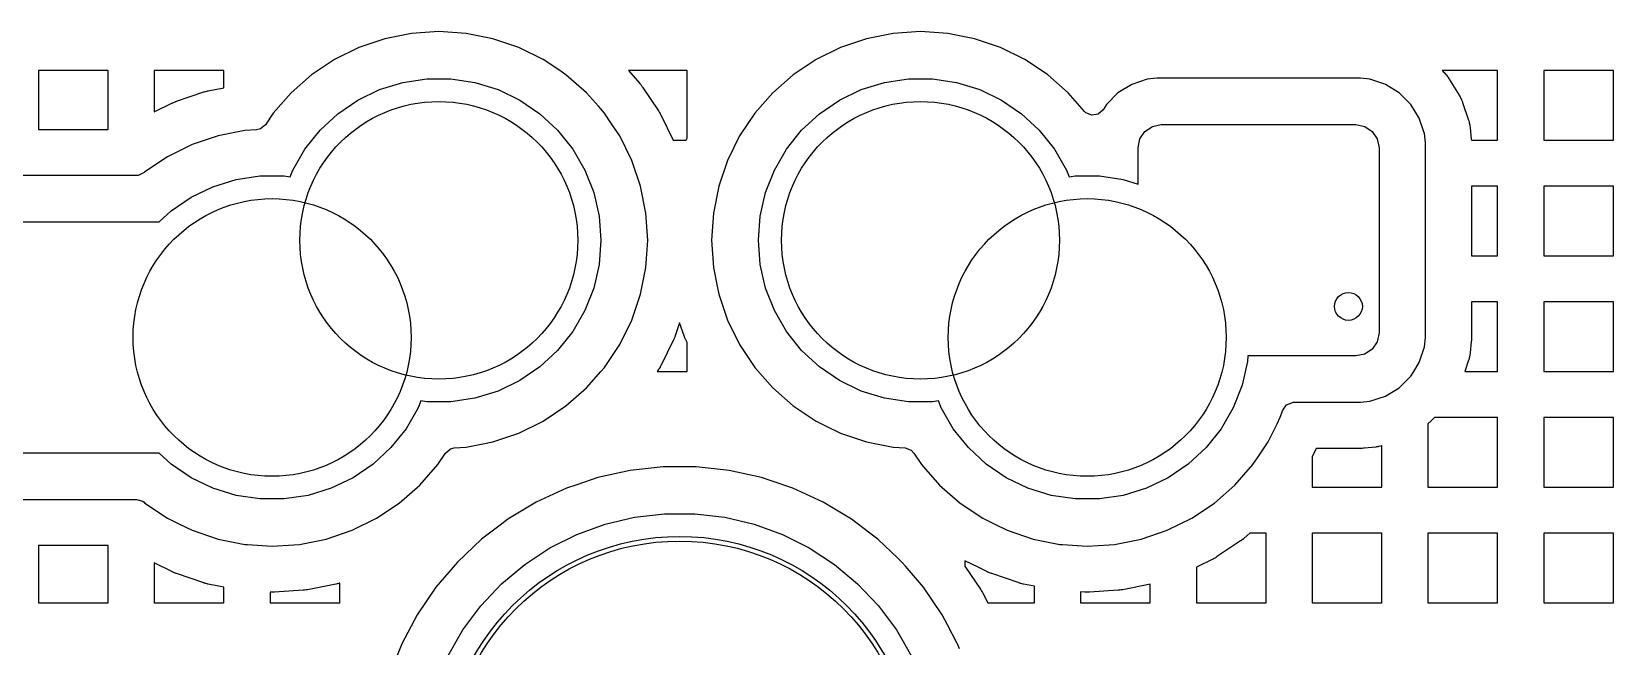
# Model space of a CAD drawing. Extents: x 2.49 to 8.57, y -5.87 to -1.87.
# Drawn here: x 6.578 to 7.25, y -3.897 to -3.635 of the extents above; entities that cross this region are included whole.
import ezdxf

# ---------------------------------------------------------------- set-up
doc = ezdxf.new("R2010")
doc.units = 0
doc.header["$MEASUREMENT"] = 0
doc.layers.add('BLACK', color=7, linetype='CONTINUOUS')

msp = doc.modelspace()

# ---------------------------------------------------------------- linework, layer by layer
at = {"layer": 'BLACK', "linetype": 'CONTINUOUS'}
for p, q in [((6.73959, -3.6361), (6.7282, -3.63836)), ((6.75118, -3.63534), (6.73959, -3.6361)), ((6.73959, -3.6361), (6.73959, -3.6361)), ((6.73959, -3.6361), (6.73959, -3.6361)), ((6.73959, -3.6361), (6.73959, -3.6361)), ((6.73959, -3.6361), (6.73959, -3.6361)), ((6.76277, -3.6361), (6.75118, -3.63534)), ((6.75118, -3.63534), (6.75118, -3.63534)), ((6.77416, -3.63836), (6.76277, -3.6361)), ((6.76277, -3.6361), (6.76277, -3.6361)), ((6.76277, -3.6361), (6.76277, -3.6361)), ((6.94432, -3.6361), (6.93292, -3.63836)), ((6.95591, -3.63534), (6.94432, -3.6361)), ((6.94432, -3.6361), (6.94432, -3.6361)), ((6.94432, -3.6361), (6.94432, -3.6361)), ((6.94432, -3.6361), (6.94432, -3.6361)), ((6.94432, -3.6361), (6.94432, -3.6361)), ((6.96749, -3.6361), (6.95591, -3.63534)), ((6.95591, -3.63534), (6.95591, -3.63534)), ((6.9675, -3.6361), (6.96749, -3.6361)), ((6.97889, -3.63836), (6.9675, -3.6361)), ((6.9675, -3.6361), (6.9675, -3.6361)), ((6.7172, -3.64209), (6.70678, -3.64723)), ((6.7282, -3.63836), (6.7172, -3.64209)), ((6.7282, -3.63836), (6.7282, -3.63836)), ((6.78516, -3.64209), (6.77416, -3.63836)), ((6.77416, -3.63836), (6.77416, -3.63836)), ((6.77416, -3.63836), (6.77416, -3.63836)), ((6.79558, -3.64723), (6.78516, -3.64209)), ((6.92193, -3.64209), (6.91151, -3.64723)), ((6.93292, -3.63836), (6.92193, -3.64209)), ((6.93292, -3.63836), (6.93292, -3.63836)), ((6.98989, -3.64209), (6.97889, -3.63836)), ((6.97889, -3.63836), (6.97889, -3.63836)), ((6.97889, -3.63836), (6.97889, -3.63836)), ((7.0003, -3.64723), (6.98989, -3.64209)), ((6.70678, -3.64723), (6.69713, -3.65368)), ((6.80255, -3.65189), (6.79558, -3.64723)), ((6.79558, -3.64723), (6.79558, -3.64723)), ((6.91151, -3.64723), (6.90185, -3.65368)), ((7.00727, -3.65189), (7.0003, -3.64723)), ((7.0003, -3.64723), (7.0003, -3.64723)), ((6.61064, -3.65189), (6.58103, -3.65189)), ((6.58103, -3.65189), (6.58103, -3.67694)), ((6.61064, -3.66951), (6.61064, -3.65189)), ((6.65985, -3.65189), (6.63024, -3.65189)), ((6.63024, -3.65189), (6.63024, -3.66951)), ((6.65985, -3.65921), (6.65985, -3.65189)), ((6.69713, -3.65368), (6.6884, -3.66134)), ((6.72601, -3.65999), (6.73585, -3.65696)), ((6.73585, -3.65696), (6.74603, -3.65542)), ((6.74603, -3.65542), (6.75633, -3.65542)), ((6.75633, -3.65542), (6.76651, -3.65696)), ((6.76651, -3.65696), (6.77635, -3.65999)), ((6.80523, -3.65368), (6.80255, -3.65189)), ((6.81397, -3.66134), (6.80523, -3.65368)), ((6.8567, -3.65189), (6.83176, -3.65189)), ((6.83176, -3.65189), (6.83658, -3.65739)), ((6.8567, -3.68064), (6.8567, -3.65189)), ((6.90185, -3.65368), (6.89312, -3.66134)), ((6.93073, -3.65999), (6.94057, -3.65696)), ((6.94057, -3.65696), (6.95076, -3.65542)), ((6.95076, -3.65542), (6.96105, -3.65542)), ((6.96105, -3.65542), (6.97124, -3.65696)), ((6.97124, -3.65696), (6.98108, -3.65999)), ((7.00996, -3.65368), (7.00727, -3.65189)), ((7.01869, -3.66134), (7.00996, -3.65368)), ((7.05225, -3.65562), (7.0457, -3.6578)), ((7.0563, -3.65521), (7.05225, -3.65562)), ((7.05225, -3.65562), (7.05225, -3.65562)), ((7.14291, -3.65521), (7.0563, -3.65521)), ((7.0563, -3.65521), (7.0563, -3.65521)), ((7.14696, -3.65562), (7.14291, -3.65521)), ((7.15285, -3.65757), (7.14696, -3.65562)), ((7.14696, -3.65562), (7.14696, -3.65562)), ((7.20119, -3.65189), (7.17759, -3.65189)), ((7.17759, -3.65189), (7.17855, -3.65285)), ((7.17855, -3.65285), (7.17874, -3.65305)), ((7.17874, -3.65305), (7.17912, -3.65348)), ((7.17912, -3.65348), (7.17931, -3.6537)), ((7.17931, -3.6537), (7.18001, -3.65459)), ((7.18001, -3.65459), (7.18018, -3.65482)), ((7.18018, -3.65482), (7.18051, -3.65529)), ((7.18051, -3.65529), (7.18067, -3.65553)), ((7.18067, -3.65553), (7.18489, -3.66238)), ((7.20119, -3.6815), (7.20119, -3.65189)), ((7.2504, -3.65189), (7.22079, -3.65189)), ((7.22079, -3.65189), (7.22079, -3.6815)), ((7.2504, -3.6815), (7.2504, -3.65189)), ((6.63973, -3.66497), (6.65134, -3.66103)), ((6.65134, -3.66103), (6.65149, -3.66098)), ((6.65149, -3.66098), (6.6518, -3.66089)), ((6.6518, -3.66089), (6.65195, -3.66084)), ((6.65195, -3.66084), (6.65257, -3.66068)), ((6.65257, -3.66068), (6.65272, -3.66064)), ((6.65272, -3.66064), (6.65304, -3.66057)), ((6.65304, -3.66057), (6.65319, -3.66053)), ((6.65319, -3.66053), (6.65985, -3.65921)), ((6.6884, -3.66134), (6.68074, -3.67007)), ((6.71673, -3.66446), (6.72601, -3.65999)), ((6.77635, -3.65999), (6.78563, -3.66446)), ((6.81902, -3.6671), (6.81397, -3.66134)), ((6.83658, -3.65739), (6.83668, -3.65751)), ((6.83668, -3.65751), (6.83689, -3.65776)), ((6.83689, -3.65776), (6.83698, -3.65788)), ((6.83698, -3.65788), (6.83738, -3.65839)), ((6.83738, -3.65839), (6.83747, -3.65852)), ((6.83747, -3.65852), (6.83766, -3.65878)), ((6.83766, -3.65878), (6.83775, -3.65891)), ((6.83775, -3.65891), (6.84456, -3.66911)), ((6.89312, -3.66134), (6.88546, -3.67007)), ((6.92146, -3.66446), (6.93073, -3.65999)), ((6.98108, -3.65999), (6.99035, -3.66446)), ((7.02567, -3.6693), (7.01869, -3.66134)), ((7.03982, -3.66142), (7.03493, -3.66631)), ((7.0457, -3.6578), (7.03982, -3.66142)), ((7.0457, -3.6578), (7.0457, -3.6578)), ((7.15352, -3.6578), (7.15285, -3.65757)), ((7.15543, -3.65898), (7.15352, -3.6578)), ((7.15352, -3.6578), (7.15352, -3.6578)), ((7.1594, -3.66142), (7.15543, -3.65898)), ((7.16428, -3.66631), (7.1594, -3.66142)), ((7.18489, -3.66238), (7.18504, -3.66262)), ((7.18504, -3.66262), (7.18531, -3.66313)), ((7.18531, -3.66313), (7.18543, -3.66338)), ((7.18543, -3.66338), (7.18592, -3.66442)), ((6.61064, -3.67694), (6.61064, -3.66951)), ((6.63024, -3.66951), (6.63795, -3.66571)), ((6.63795, -3.66571), (6.6381, -3.66564)), ((6.6381, -3.66564), (6.63839, -3.66551)), ((6.63839, -3.66551), (6.63854, -3.66544)), ((6.63854, -3.66544), (6.63913, -3.6652)), ((6.63913, -3.6652), (6.63928, -3.66514)), ((6.63928, -3.66514), (6.63958, -3.66502)), ((6.63958, -3.66502), (6.63973, -3.66497)), ((6.68074, -3.67007), (6.67748, -3.67495)), ((6.70068, -3.67727), (6.70822, -3.67026)), ((6.70822, -3.67026), (6.71673, -3.66446)), ((6.78563, -3.66446), (6.79414, -3.67026)), ((6.79414, -3.67026), (6.80169, -3.67727)), ((6.82162, -3.67007), (6.81902, -3.6671)), ((6.8249, -3.67498), (6.82162, -3.67007)), ((6.84456, -3.66911), (6.84464, -3.66924)), ((6.84464, -3.66924), (6.84481, -3.66951)), ((6.84481, -3.66951), (6.8449, -3.66965)), ((6.8449, -3.66965), (6.84522, -3.67021)), ((6.84522, -3.67021), (6.8453, -3.67035)), ((6.8453, -3.67035), (6.84545, -3.67063)), ((6.84545, -3.67063), (6.84552, -3.67077)), ((6.88546, -3.67007), (6.87901, -3.67973)), ((6.9054, -3.67727), (6.91295, -3.67026)), ((6.91295, -3.67026), (6.92146, -3.66446)), ((6.99035, -3.66446), (6.99886, -3.67026)), ((6.99886, -3.67026), (7.00641, -3.67727)), ((7.02621, -3.66983), (7.02567, -3.6693)), ((7.02873, -3.67092), (7.02621, -3.66983)), ((7.03145, -3.67048), (7.02873, -3.67092)), ((7.03349, -3.66864), (7.03145, -3.67048)), ((7.03493, -3.66631), (7.03349, -3.66864)), ((7.16791, -3.67219), (7.16428, -3.66631)), ((7.18592, -3.66442), (7.18603, -3.66468)), ((7.18603, -3.66468), (7.18624, -3.66521)), ((7.18624, -3.66521), (7.18634, -3.66548)), ((7.18634, -3.66548), (7.18886, -3.67308)), ((6.58103, -3.67694), (6.61064, -3.67694)), ((6.67374, -3.6771), (6.66873, -3.67743)), ((6.67537, -3.67671), (6.67374, -3.6771)), ((6.67748, -3.67495), (6.67537, -3.67671)), ((6.69426, -3.68532), (6.70068, -3.67727)), ((6.80169, -3.67727), (6.80811, -3.68532)), ((6.82808, -3.67973), (6.8249, -3.67498)), ((6.84552, -3.67077), (6.85081, -3.6815)), ((6.89898, -3.68532), (6.9054, -3.67727)), ((7.00641, -3.67727), (7.01283, -3.68532)), ((7.05131, -3.6778), (7.0545, -3.67566)), ((7.0545, -3.67566), (7.05827, -3.67492)), ((7.05827, -3.67492), (7.14094, -3.67492)), ((7.14094, -3.67492), (7.14471, -3.67566)), ((7.14471, -3.67566), (7.1479, -3.6778)), ((7.16982, -3.67795), (7.16791, -3.67219)), ((7.18886, -3.67308), (7.18894, -3.67334)), ((7.18894, -3.67334), (7.18908, -3.67386)), ((7.18908, -3.67386), (7.18914, -3.67412)), ((7.18914, -3.67412), (7.18936, -3.67516)), ((7.18936, -3.67516), (7.18941, -3.67542)), ((7.18941, -3.67542), (7.18949, -3.67595)), ((7.18949, -3.67595), (7.18953, -3.67622)), ((7.18953, -3.67622), (7.19002, -3.68104)), ((6.64634, -3.68343), (6.63592, -3.68857)), ((6.65733, -3.6797), (6.64634, -3.68343)), ((6.66872, -3.67743), (6.65733, -3.6797)), ((6.65733, -3.6797), (6.65733, -3.6797)), ((6.66873, -3.67743), (6.66872, -3.67743)), ((6.66872, -3.67743), (6.66872, -3.67743)), ((6.66873, -3.67743), (6.66873, -3.67743)), ((6.66873, -3.67743), (6.66873, -3.67743)), ((6.83321, -3.69015), (6.82808, -3.67973)), ((6.82808, -3.67973), (6.82808, -3.67973)), ((6.85081, -3.6815), (6.85628, -3.6815)), ((6.85628, -3.6815), (6.8567, -3.68064)), ((6.87901, -3.67973), (6.87387, -3.69015)), ((7.04843, -3.68476), (7.04917, -3.68099)), ((7.04917, -3.68099), (7.05131, -3.6778)), ((7.1479, -3.6778), (7.15004, -3.68099)), ((7.15004, -3.68099), (7.15079, -3.68476)), ((7.17008, -3.67874), (7.16982, -3.67795)), ((7.17034, -3.68129), (7.17008, -3.67874)), ((7.17008, -3.67874), (7.17008, -3.67874)), ((7.17049, -3.68279), (7.17034, -3.68129)), ((7.17049, -3.7011), (7.17049, -3.68279)), ((7.19002, -3.68104), (7.19003, -3.68117)), ((7.19003, -3.68117), (7.19005, -3.68142)), ((7.19005, -3.68142), (7.19006, -3.6815)), ((7.19006, -3.6815), (7.20119, -3.6815)), ((7.22079, -3.6815), (7.2504, -3.6815)), ((6.63592, -3.68857), (6.62626, -3.69502)), ((6.68911, -3.69423), (6.69426, -3.68532)), ((6.80811, -3.68532), (6.81326, -3.69423)), ((6.83695, -3.70115), (6.83321, -3.69015)), ((6.87387, -3.69015), (6.87014, -3.70115)), ((6.89383, -3.69423), (6.89898, -3.68532)), ((7.01283, -3.68532), (7.01798, -3.69423)), ((7.04843, -3.70025), (7.04843, -3.68476)), ((7.15079, -3.68476), (7.15079, -3.7635)), ((6.62268, -3.69655), (6.49331, -3.69655)), ((6.62341, -3.6965), (6.62268, -3.69655)), ((6.6259, -3.69534), (6.62341, -3.6965)), ((6.62626, -3.69502), (6.6259, -3.69534)), ((6.66498, -3.6983), (6.67517, -3.69676)), ((6.67517, -3.69676), (6.68546, -3.69676)), ((6.68546, -3.69676), (6.68797, -3.69714)), ((6.68797, -3.69714), (6.68911, -3.69423)), ((6.81326, -3.69423), (6.81702, -3.70382)), ((6.89007, -3.70382), (6.89383, -3.69423)), ((7.01798, -3.69423), (7.01912, -3.69714)), ((7.01912, -3.69714), (7.02162, -3.69676)), ((7.02162, -3.69676), (7.03192, -3.69676)), ((7.03192, -3.69676), (7.0421, -3.6983)), ((6.64587, -3.7058), (6.65514, -3.70133)), ((6.65514, -3.70133), (6.66498, -3.6983)), ((6.81702, -3.70382), (6.81931, -3.71386)), ((6.83921, -3.71254), (6.83695, -3.70115)), ((6.87014, -3.70115), (6.86787, -3.71254)), ((6.87014, -3.70115), (6.87014, -3.70115)), ((6.88778, -3.71386), (6.89007, -3.70382)), ((7.0421, -3.6983), (7.04843, -3.70025)), ((7.17049, -3.76547), (7.17049, -3.7011)), ((7.20119, -3.7011), (7.1901, -3.7011)), ((7.1901, -3.7011), (7.1901, -3.73071)), ((7.20119, -3.73071), (7.20119, -3.7011)), ((7.2504, -3.7011), (7.22079, -3.7011)), ((7.22079, -3.7011), (7.22079, -3.73071)), ((7.2504, -3.73071), (7.2504, -3.7011)), ((6.63736, -3.7116), (6.64587, -3.7058)), ((6.49528, -3.71625), (6.63234, -3.71625)), ((6.63234, -3.71625), (6.63736, -3.7116)), ((6.81931, -3.71386), (6.82008, -3.72413)), ((6.83997, -3.72413), (6.83921, -3.71254)), ((6.83921, -3.71254), (6.83921, -3.71254)), ((6.83921, -3.71254), (6.83921, -3.71254)), ((6.86787, -3.71254), (6.86711, -3.72413)), ((6.86787, -3.71254), (6.86787, -3.71254)), ((6.88701, -3.72413), (6.88778, -3.71386)), ((6.82008, -3.72413), (6.81931, -3.7344)), ((6.83958, -3.73008), (6.83997, -3.72413)), ((6.83997, -3.72413), (6.83997, -3.72413)), ((6.86711, -3.72413), (6.86787, -3.73572)), ((6.86711, -3.72413), (6.86711, -3.72413)), ((6.88778, -3.7344), (6.88701, -3.72413)), ((6.83921, -3.73572), (6.83958, -3.73008)), ((7.1901, -3.73071), (7.20119, -3.73071)), ((7.22079, -3.73071), (7.2504, -3.73071)), ((6.81931, -3.7344), (6.81702, -3.74444)), ((6.83695, -3.74711), (6.83921, -3.73572)), ((6.86787, -3.73572), (6.86787, -3.73572)), ((6.86787, -3.73572), (6.86787, -3.73572)), ((6.86787, -3.73572), (6.86959, -3.74437)), ((6.89007, -3.74444), (6.88778, -3.7344)), ((6.81702, -3.74444), (6.81326, -3.75402)), ((6.86959, -3.74437), (6.87014, -3.74711)), ((6.89383, -3.75402), (6.89007, -3.74444)), ((6.83321, -3.75811), (6.83695, -3.74711)), ((6.87014, -3.74711), (6.87014, -3.74711)), ((6.87014, -3.74711), (6.87387, -3.75811)), ((7.20119, -3.75032), (7.1901, -3.75032)), ((7.1901, -3.75032), (7.1901, -3.76572)), ((7.20119, -3.77992), (7.20119, -3.75032)), ((7.2504, -3.75032), (7.22079, -3.75032)), ((7.22079, -3.75032), (7.22079, -3.77992)), ((7.2504, -3.77992), (7.2504, -3.75032)), ((6.81326, -3.75402), (6.80811, -3.76294)), ((6.89898, -3.76294), (6.89383, -3.75402)), ((6.80811, -3.76294), (6.80169, -3.77099)), ((6.82808, -3.76852), (6.83321, -3.75811)), ((6.85168, -3.76471), (6.85162, -3.76486)), ((6.85354, -3.75922), (6.85168, -3.76471)), ((6.85541, -3.76471), (6.85354, -3.75922)), ((6.85546, -3.76486), (6.85541, -3.76471)), ((6.87387, -3.75811), (6.87901, -3.76852)), ((6.9054, -3.77099), (6.89898, -3.76294)), ((7.15079, -3.7635), (7.15004, -3.76726)), ((6.80169, -3.77099), (6.79414, -3.77799)), ((6.82162, -3.77818), (6.82808, -3.76852)), ((6.85094, -3.76649), (6.84552, -3.77748)), ((6.85101, -3.76635), (6.85094, -3.76649)), ((6.85114, -3.76605), (6.85101, -3.76635)), ((6.85121, -3.76591), (6.85114, -3.76605)), ((6.85145, -3.76531), (6.85121, -3.76591)), ((6.85151, -3.76516), (6.85145, -3.76531)), ((6.85162, -3.76486), (6.85151, -3.76516)), ((6.85558, -3.76516), (6.85546, -3.76486)), ((6.85564, -3.76531), (6.85558, -3.76516)), ((6.85588, -3.76591), (6.85564, -3.76531)), ((6.85594, -3.76605), (6.85588, -3.76591)), ((6.85608, -3.76635), (6.85594, -3.76605)), ((6.85615, -3.76649), (6.85608, -3.76635)), ((6.8567, -3.76761), (6.85615, -3.76649)), ((6.8567, -3.77992), (6.8567, -3.76761)), ((6.87901, -3.76852), (6.87901, -3.76852)), ((6.87901, -3.76852), (6.88546, -3.77818)), ((6.91295, -3.77799), (6.9054, -3.77099)), ((7.1479, -3.77046), (7.14471, -3.77259)), ((7.15004, -3.76726), (7.1479, -3.77046)), ((7.16791, -3.77607), (7.17008, -3.76951)), ((7.17008, -3.76951), (7.17049, -3.76547)), ((7.19002, -3.76721), (7.18953, -3.77204)), ((7.19003, -3.76709), (7.19002, -3.76721)), ((7.19005, -3.76684), (7.19003, -3.76709)), ((7.19006, -3.76671), (7.19005, -3.76684)), ((7.19009, -3.76621), (7.19006, -3.76671)), ((7.1901, -3.76584), (7.19009, -3.76609)), ((7.19009, -3.76609), (7.19009, -3.76621)), ((7.1901, -3.76572), (7.1901, -3.76584)), ((6.79414, -3.77799), (6.78563, -3.78379)), ((6.8201, -3.77992), (6.82162, -3.77818)), ((6.84522, -3.77805), (6.8449, -3.77861)), ((6.8453, -3.77791), (6.84522, -3.77805)), ((6.84545, -3.77763), (6.8453, -3.77791)), ((6.84552, -3.77748), (6.84545, -3.77763)), ((6.88546, -3.77818), (6.89312, -3.78691)), ((6.92146, -3.78379), (6.91295, -3.77799)), ((7.0949, -3.77574), (7.09261, -3.78577)), ((7.09508, -3.77334), (7.0949, -3.77574)), ((7.14094, -3.77334), (7.09508, -3.77334)), ((7.14471, -3.77259), (7.14094, -3.77334)), ((7.16553, -3.77992), (7.16791, -3.77607)), ((7.18886, -3.77517), (7.18728, -3.77992)), ((7.18893, -3.77492), (7.18886, -3.77517)), ((7.18908, -3.7744), (7.18893, -3.77492)), ((7.18914, -3.77414), (7.18908, -3.7744)), ((7.18936, -3.7731), (7.18914, -3.77414)), ((7.18941, -3.77283), (7.18936, -3.7731)), ((7.18949, -3.7723), (7.18941, -3.77283)), ((7.18953, -3.77204), (7.18949, -3.7723)), ((6.78563, -3.78379), (6.77635, -3.78826)), ((6.81397, -3.78691), (6.8201, -3.77992)), ((6.84456, -3.77915), (6.84404, -3.77992)), ((6.84404, -3.77992), (6.8567, -3.77992)), ((6.84464, -3.77902), (6.84456, -3.77915)), ((6.84481, -3.77874), (6.84464, -3.77902)), ((6.8449, -3.77861), (6.84481, -3.77874)), ((6.93073, -3.78826), (6.92146, -3.78379)), ((7.1594, -3.78683), (7.16428, -3.78195)), ((7.16428, -3.78195), (7.16553, -3.77992)), ((7.18728, -3.77992), (7.20119, -3.77992)), ((7.22079, -3.77992), (7.2504, -3.77992)), ((6.76651, -3.7913), (6.75633, -3.79283)), ((6.77635, -3.78826), (6.76651, -3.7913)), ((6.80523, -3.79457), (6.81397, -3.78691)), ((6.89312, -3.78691), (6.90185, -3.79457)), ((6.94057, -3.7913), (6.93073, -3.78826)), ((6.95076, -3.79283), (6.94057, -3.7913)), ((7.09261, -3.78577), (7.08885, -3.79536)), ((7.14696, -3.79263), (7.15352, -3.79046)), ((7.15352, -3.79046), (7.1594, -3.78683)), ((6.74239, -3.79536), (6.73724, -3.80428)), ((6.74353, -3.79246), (6.74239, -3.79536)), ((6.74603, -3.79283), (6.74353, -3.79246)), ((6.75633, -3.79283), (6.74603, -3.79283)), ((6.79558, -3.80102), (6.80523, -3.79457)), ((6.90185, -3.79457), (6.91151, -3.80102)), ((6.96105, -3.79283), (6.95076, -3.79283)), ((6.96356, -3.79246), (6.96105, -3.79283)), ((6.9647, -3.79536), (6.96356, -3.79246)), ((6.96985, -3.80428), (6.9647, -3.79536)), ((7.08885, -3.79536), (7.0837, -3.80428)), ((7.10881, -3.79945), (7.10985, -3.79636)), ((7.10985, -3.79636), (7.11144, -3.79411)), ((7.11144, -3.79411), (7.11398, -3.79307)), ((7.11398, -3.79307), (7.11448, -3.79305)), ((7.11448, -3.79305), (7.14291, -3.79305)), ((7.14291, -3.79305), (7.14696, -3.79263)), ((7.14291, -3.79305), (7.14291, -3.79305)), ((6.73724, -3.80428), (6.73082, -3.81233)), ((6.78516, -3.80616), (6.79558, -3.80102)), ((6.91151, -3.80102), (6.91151, -3.80102)), ((6.91151, -3.80102), (6.91558, -3.80303)), ((6.91558, -3.80303), (6.92193, -3.80616)), ((6.97627, -3.81233), (6.96985, -3.80428)), ((7.0837, -3.80428), (7.07728, -3.81233)), ((7.10367, -3.80986), (7.10745, -3.80219)), ((7.10745, -3.80219), (7.10881, -3.79945)), ((7.172, -3.80186), (7.17158, -3.80219)), ((7.17158, -3.80219), (7.17158, -3.82913)), ((7.17222, -3.80168), (7.172, -3.80186)), ((7.17265, -3.80129), (7.17222, -3.80168)), ((7.17286, -3.8011), (7.17265, -3.80129)), ((7.17443, -3.79953), (7.17286, -3.8011)), ((7.20119, -3.79953), (7.17443, -3.79953)), ((7.20119, -3.82913), (7.20119, -3.79953)), ((7.2504, -3.79953), (7.22079, -3.79953)), ((7.22079, -3.79953), (7.22079, -3.82913)), ((7.2504, -3.82913), (7.2504, -3.79953)), ((6.76277, -3.81216), (6.77416, -3.80989)), ((6.77416, -3.80989), (6.78516, -3.80616)), ((6.92193, -3.80616), (6.93292, -3.80989)), ((6.93292, -3.80989), (6.94432, -3.81216)), ((7.09939, -3.81627), (7.10367, -3.80986)), ((7.15159, -3.81169), (7.15054, -3.81192)), ((7.15185, -3.81163), (7.15159, -3.81169)), ((7.15197, -3.81159), (7.15185, -3.81163)), ((7.15197, -3.82913), (7.15197, -3.81159)), ((6.63234, -3.81468), (6.49528, -3.81468)), ((6.63736, -3.81933), (6.63234, -3.81468)), ((6.73082, -3.81233), (6.72327, -3.81933)), ((6.75076, -3.81952), (6.75401, -3.81465)), ((6.75401, -3.81465), (6.75612, -3.81288)), ((6.75612, -3.81288), (6.75775, -3.81249)), ((6.75775, -3.81249), (6.76277, -3.81216)), ((6.94432, -3.81216), (6.94933, -3.81249)), ((6.94933, -3.81249), (6.95192, -3.81344)), ((6.95192, -3.81344), (6.95307, -3.81465)), ((6.95307, -3.81465), (6.95633, -3.81952)), ((6.98381, -3.81933), (6.97627, -3.81233)), ((7.07728, -3.81233), (7.06973, -3.81933)), ((7.09722, -3.81952), (7.09939, -3.81627)), ((7.12415, -3.81265), (7.12237, -3.81627)), ((7.12237, -3.81627), (7.12237, -3.82913)), ((7.14316, -3.81265), (7.12415, -3.81265)), ((7.14329, -3.81265), (7.14316, -3.81265)), ((7.14354, -3.81264), (7.14329, -3.81265)), ((7.14366, -3.81264), (7.14354, -3.81264)), ((7.14416, -3.81261), (7.14366, -3.81264)), ((7.14428, -3.81261), (7.14416, -3.81261)), ((7.14453, -3.81259), (7.14428, -3.81261)), ((7.14466, -3.81258), (7.14453, -3.81259)), ((7.14949, -3.81208), (7.14466, -3.81258)), ((7.14975, -3.81205), (7.14949, -3.81208)), ((7.15028, -3.81196), (7.14975, -3.81205)), ((7.15054, -3.81192), (7.15028, -3.81196)), ((6.64587, -3.82513), (6.63736, -3.81933)), ((6.65514, -3.8296), (6.64587, -3.82513)), ((6.71476, -3.82513), (6.70549, -3.8296)), ((6.72327, -3.81933), (6.71476, -3.82513)), ((6.7431, -3.82825), (6.75076, -3.81952)), ((6.81873, -3.82512), (6.80985, -3.82811)), ((6.83249, -3.82209), (6.81873, -3.82512)), ((6.8465, -3.82056), (6.83249, -3.82209)), ((6.86059, -3.82056), (6.8465, -3.82056)), ((6.8465, -3.82056), (6.8465, -3.82056)), ((6.8746, -3.82209), (6.86059, -3.82056)), ((6.86059, -3.82056), (6.86059, -3.82056)), ((6.88836, -3.82512), (6.8746, -3.82209)), ((6.89245, -3.8265), (6.88836, -3.82512)), ((6.95633, -3.81952), (6.95717, -3.82048)), ((6.95717, -3.82048), (6.96399, -3.82825)), ((6.99232, -3.82513), (6.98381, -3.81933)), ((7.0016, -3.8296), (6.99232, -3.82513)), ((7.06122, -3.82513), (7.05194, -3.8296)), ((7.06973, -3.81933), (7.06122, -3.82513)), ((7.08956, -3.82825), (7.09722, -3.81952)), ((6.66498, -3.83264), (6.65514, -3.8296)), ((6.70549, -3.8296), (6.69565, -3.83264)), ((6.73437, -3.83591), (6.7431, -3.82825)), ((6.80538, -3.82962), (6.79259, -3.83553)), ((6.80985, -3.82811), (6.80538, -3.82962)), ((6.80538, -3.82962), (6.80538, -3.82962)), ((6.80538, -3.82962), (6.80538, -3.82962)), ((6.90171, -3.82962), (6.89245, -3.8265)), ((6.9145, -3.83553), (6.90171, -3.82962)), ((6.90171, -3.82962), (6.90171, -3.82962)), ((6.90171, -3.82962), (6.90171, -3.82962)), ((6.96399, -3.82825), (6.97272, -3.83591)), ((7.01144, -3.83264), (7.0016, -3.8296)), ((7.05194, -3.8296), (7.0421, -3.83264)), ((7.08083, -3.83591), (7.08956, -3.82825)), ((7.12237, -3.82913), (7.15197, -3.82913)), ((7.17158, -3.82913), (7.20119, -3.82913)), ((7.22079, -3.82913), (7.2504, -3.82913)), ((6.49331, -3.83438), (6.62268, -3.83438)), ((6.62268, -3.83438), (6.62532, -3.83516)), ((6.62532, -3.83516), (6.6259, -3.8356)), ((6.6259, -3.8356), (6.62626, -3.83591)), ((6.62626, -3.83591), (6.62626, -3.83591)), ((6.62626, -3.83591), (6.63592, -3.84236)), ((6.67517, -3.83417), (6.66498, -3.83264)), ((6.68546, -3.83417), (6.67517, -3.83417)), ((6.69565, -3.83264), (6.68546, -3.83417)), ((6.72471, -3.84236), (6.73437, -3.83591)), ((6.79259, -3.83553), (6.78409, -3.84065)), ((6.79259, -3.83553), (6.79259, -3.83553)), ((6.92657, -3.8428), (6.9145, -3.83553)), ((6.9145, -3.83553), (6.9145, -3.83553)), ((6.9145, -3.83553), (6.9145, -3.83553)), ((6.9145, -3.83553), (6.9145, -3.83553)), ((6.97272, -3.83591), (6.98238, -3.84236)), ((7.02162, -3.83417), (7.01144, -3.83264)), ((7.03192, -3.83417), (7.02162, -3.83417)), ((7.0421, -3.83264), (7.03192, -3.83417)), ((7.07117, -3.84236), (7.08083, -3.83591)), ((6.63592, -3.84236), (6.63592, -3.84236)), ((6.63592, -3.84236), (6.64072, -3.84473)), ((6.64072, -3.84473), (6.64634, -3.8475)), ((6.71429, -3.8475), (6.72471, -3.84236)), ((6.77722, -3.8453), (6.7693, -3.85132)), ((6.78052, -3.8428), (6.77722, -3.8453)), ((6.78409, -3.84065), (6.78052, -3.8428)), ((6.80988, -3.84929), (6.82193, -3.8449)), ((6.82193, -3.8449), (6.8344, -3.84194)), ((6.8344, -3.84194), (6.84713, -3.84046)), ((6.84713, -3.84046), (6.85995, -3.84046)), ((6.85995, -3.84046), (6.87269, -3.84194)), ((6.87269, -3.84194), (6.88516, -3.8449)), ((6.88516, -3.8449), (6.89721, -3.84929)), ((6.93439, -3.84874), (6.92657, -3.8428)), ((6.98238, -3.84236), (6.98238, -3.84236)), ((6.98238, -3.84236), (6.98717, -3.84473)), ((6.98717, -3.84473), (6.99279, -3.8475)), ((7.06075, -3.8475), (7.07117, -3.84236)), ((6.64634, -3.8475), (6.65733, -3.85123)), ((6.65733, -3.85123), (6.66873, -3.8535)), ((6.6919, -3.8535), (6.7033, -3.85123)), ((6.7033, -3.85123), (6.71429, -3.8475)), ((6.7693, -3.85132), (6.75907, -3.86101)), ((6.7693, -3.85132), (6.7693, -3.85132)), ((6.79843, -3.85504), (6.80988, -3.84929)), ((6.89721, -3.84929), (6.90866, -3.85504)), ((6.93779, -3.85132), (6.93439, -3.84874)), ((6.94642, -3.8595), (6.93779, -3.85132)), ((6.93779, -3.85132), (6.93779, -3.85132)), ((6.93779, -3.85132), (6.93779, -3.85132)), ((6.99279, -3.8475), (7.00379, -3.85123)), ((7.00379, -3.85123), (7.01518, -3.8535)), ((7.03836, -3.8535), (7.04975, -3.85123)), ((7.04975, -3.85123), (7.06075, -3.8475)), ((7.09198, -3.85203), (7.08179, -3.85884)), ((7.09212, -3.85194), (7.09198, -3.85203)), ((7.09238, -3.85176), (7.09212, -3.85194)), ((7.09251, -3.85166), (7.09238, -3.85176)), ((7.09301, -3.85127), (7.09251, -3.85166)), ((7.09314, -3.85117), (7.09301, -3.85127)), ((7.09339, -3.85097), (7.09314, -3.85117)), ((7.09351, -3.85086), (7.09339, -3.85097)), ((7.09593, -3.84874), (7.09351, -3.85086)), ((7.10276, -3.84874), (7.09593, -3.84874)), ((7.10276, -3.87835), (7.10276, -3.84874)), ((7.15197, -3.84874), (7.12237, -3.84874)), ((7.12237, -3.84874), (7.12237, -3.87835)), ((7.15197, -3.87835), (7.15197, -3.84874)), ((7.20119, -3.84874), (7.17158, -3.84874)), ((7.17158, -3.84874), (7.17158, -3.87835)), ((7.20119, -3.87835), (7.20119, -3.84874)), ((7.2504, -3.84874), (7.22079, -3.84874)), ((7.22079, -3.84874), (7.22079, -3.87835)), ((7.2504, -3.87835), (7.2504, -3.84874)), ((6.61064, -3.85399), (6.58103, -3.85399)), ((6.58103, -3.85399), (6.58103, -3.87835)), ((6.61064, -3.87835), (6.61064, -3.85399)), ((6.66873, -3.8535), (6.66984, -3.85357)), ((6.66984, -3.85357), (6.68031, -3.85426)), ((6.68031, -3.85426), (6.68032, -3.85426)), ((6.68032, -3.85426), (6.68959, -3.85365)), ((6.68032, -3.85426), (6.68032, -3.85426)), ((6.68959, -3.85365), (6.6919, -3.8535)), ((6.78771, -3.86208), (6.79843, -3.85504)), ((6.90866, -3.85504), (6.91937, -3.86208)), ((7.01518, -3.8535), (7.01629, -3.85357)), ((7.01629, -3.85357), (7.02677, -3.85426)), ((7.02677, -3.85426), (7.03605, -3.85365)), ((7.02677, -3.85426), (7.02677, -3.85426)), ((7.02677, -3.85426), (7.02677, -3.85426)), ((7.03605, -3.85365), (7.03836, -3.8535)), ((7.08179, -3.85884), (7.08166, -3.85893)), ((6.63795, -3.86523), (6.63024, -3.86142)), ((6.63024, -3.86142), (6.63024, -3.87835)), ((6.6381, -3.86529), (6.63795, -3.86523)), ((6.63839, -3.86543), (6.6381, -3.86529)), ((6.63854, -3.86549), (6.63839, -3.86543)), ((6.63913, -3.86574), (6.63854, -3.86549)), ((6.75907, -3.86101), (6.74995, -3.87175)), ((6.77789, -3.87032), (6.78771, -3.86208)), ((6.91937, -3.86208), (6.92919, -3.87032)), ((6.94802, -3.86101), (6.94642, -3.8595)), ((6.9495, -3.86276), (6.94802, -3.86101)), ((6.95714, -3.87175), (6.9495, -3.86276)), ((6.98039, -3.86324), (6.97473, -3.86045)), ((6.97473, -3.86045), (6.97473, -3.86276)), ((6.97473, -3.86276), (6.98142, -3.87263)), ((6.98441, -3.86523), (6.98039, -3.86324)), ((6.98455, -3.86529), (6.98441, -3.86523)), ((6.98485, -3.86543), (6.98455, -3.86529)), ((6.98499, -3.86549), (6.98485, -3.86543)), ((6.98559, -3.86574), (6.98499, -3.86549)), ((7.08013, -3.85981), (7.07316, -3.86324)), ((7.07316, -3.86324), (7.07316, -3.87835)), ((7.08027, -3.85973), (7.08013, -3.85981)), ((7.08055, -3.85958), (7.08027, -3.85973)), ((7.08069, -3.8595), (7.08055, -3.85958)), ((7.08125, -3.85918), (7.08069, -3.8595)), ((7.08139, -3.8591), (7.08125, -3.85918)), ((7.08166, -3.85893), (7.08139, -3.8591)), ((6.63928, -3.8658), (6.63913, -3.86574)), ((6.63958, -3.86591), (6.63928, -3.8658)), ((6.63973, -3.86596), (6.63958, -3.86591)), ((6.65134, -3.8699), (6.63973, -3.86596)), ((6.65149, -3.86995), (6.65134, -3.8699)), ((6.6518, -3.87004), (6.65149, -3.86995)), ((6.65195, -3.87009), (6.6518, -3.87004)), ((6.65257, -3.87025), (6.65195, -3.87009)), ((6.65272, -3.87029), (6.65257, -3.87025)), ((6.65304, -3.87037), (6.65272, -3.87029)), ((6.65319, -3.8704), (6.65304, -3.87037)), ((6.65985, -3.87172), (6.65319, -3.8704)), ((6.65985, -3.87385), (6.65985, -3.87172)), ((6.70744, -3.8704), (6.69542, -3.87279)), ((6.70759, -3.87037), (6.70744, -3.8704)), ((6.70791, -3.87029), (6.70759, -3.87037)), ((6.70806, -3.87025), (6.70791, -3.87029)), ((6.70868, -3.87009), (6.70806, -3.87025)), ((6.70883, -3.87004), (6.70868, -3.87009)), ((6.70906, -3.86998), (6.70883, -3.87004)), ((6.70906, -3.87835), (6.70906, -3.86998)), ((6.74995, -3.87175), (6.74204, -3.88342)), ((6.74995, -3.87175), (6.74995, -3.87175)), ((6.7691, -3.87965), (6.77789, -3.87032)), ((6.92919, -3.87032), (6.93799, -3.87965)), ((6.96505, -3.88342), (6.95714, -3.87175)), ((6.95714, -3.87175), (6.95714, -3.87175)), ((6.95714, -3.87175), (6.95714, -3.87175)), ((6.98573, -3.8658), (6.98559, -3.86574)), ((6.98604, -3.86591), (6.98573, -3.8658)), ((6.98619, -3.86596), (6.98604, -3.86591)), ((6.99779, -3.8699), (6.98619, -3.86596)), ((6.99794, -3.86995), (6.99779, -3.8699)), ((6.99825, -3.87004), (6.99794, -3.86995)), ((6.99841, -3.87009), (6.99825, -3.87004)), ((6.99903, -3.87025), (6.99841, -3.87009)), ((6.99918, -3.87029), (6.99903, -3.87025)), ((6.99949, -3.87037), (6.99918, -3.87029)), ((6.99965, -3.8704), (6.99949, -3.87037)), ((7.00434, -3.87133), (6.99965, -3.8704)), ((7.00434, -3.87372), (7.00434, -3.87133)), ((7.05355, -3.87047), (7.04187, -3.87279)), ((7.05355, -3.87835), (7.05355, -3.87047)), ((6.58103, -3.87835), (6.61064, -3.87835)), ((6.63024, -3.87835), (6.65985, -3.87835)), ((6.65985, -3.87835), (6.65985, -3.87385)), ((6.67951, -3.87385), (6.67945, -3.87385)), ((6.67945, -3.87385), (6.67945, -3.87835)), ((6.67945, -3.87835), (6.70906, -3.87835)), ((6.67983, -3.87386), (6.67951, -3.87385)), ((6.67999, -3.87387), (6.67983, -3.87386)), ((6.68064, -3.87387), (6.67999, -3.87387)), ((6.6808, -3.87386), (6.68064, -3.87387)), ((6.68112, -3.87385), (6.6808, -3.87386)), ((6.68128, -3.87384), (6.68112, -3.87385)), ((6.69351, -3.87304), (6.68128, -3.87384)), ((6.69367, -3.87303), (6.69351, -3.87304)), ((6.69399, -3.873), (6.69367, -3.87303)), ((6.69415, -3.87298), (6.69399, -3.873)), ((6.69478, -3.8729), (6.69415, -3.87298)), ((6.69494, -3.87287), (6.69478, -3.8729)), ((6.69526, -3.87282), (6.69494, -3.87287)), ((6.69542, -3.87279), (6.69526, -3.87282)), ((6.98142, -3.87263), (6.9815, -3.87274)), ((6.9815, -3.87274), (6.98164, -3.87297)), ((6.98164, -3.87297), (6.98171, -3.87308)), ((6.98171, -3.87308), (6.98198, -3.87353)), ((6.98198, -3.87353), (6.98205, -3.87365)), ((6.98205, -3.87365), (6.98218, -3.87388)), ((6.98218, -3.87388), (6.98225, -3.874)), ((6.98225, -3.874), (6.98455, -3.87835)), ((6.98455, -3.87835), (7.00434, -3.87835)), ((7.00434, -3.87835), (7.00434, -3.87372)), ((7.02581, -3.87384), (7.02394, -3.87372)), ((7.02394, -3.87372), (7.02394, -3.87835)), ((7.02394, -3.87835), (7.05355, -3.87835)), ((7.02597, -3.87385), (7.02581, -3.87384)), ((7.02629, -3.87386), (7.02597, -3.87385)), ((7.02645, -3.87387), (7.02629, -3.87386)), ((7.02709, -3.87387), (7.02645, -3.87387)), ((7.02725, -3.87386), (7.02709, -3.87387)), ((7.02757, -3.87385), (7.02725, -3.87386)), ((7.02773, -3.87384), (7.02757, -3.87385)), ((7.03996, -3.87304), (7.02773, -3.87384)), ((7.04012, -3.87303), (7.03996, -3.87304)), ((7.04044, -3.873), (7.04012, -3.87303)), ((7.0406, -3.87298), (7.04044, -3.873)), ((7.04124, -3.8729), (7.0406, -3.87298)), ((7.0414, -3.87287), (7.04124, -3.8729)), ((7.04171, -3.87282), (7.0414, -3.87287)), ((7.04187, -3.87279), (7.04171, -3.87282)), ((7.07316, -3.87835), (7.10276, -3.87835)), ((7.12237, -3.87835), (7.15197, -3.87835)), ((7.17158, -3.87835), (7.20119, -3.87835)), ((7.22079, -3.87835), (7.2504, -3.87835)), ((6.74204, -3.88342), (6.73544, -3.89586)), ((6.74204, -3.88342), (6.74204, -3.88342)), ((6.76144, -3.88993), (6.7691, -3.87965)), ((6.93799, -3.87965), (6.94564, -3.88993)), ((6.96737, -3.8878), (6.96505, -3.88342)), ((6.96505, -3.88342), (6.96505, -3.88342)), ((6.96505, -3.88342), (6.96505, -3.88342)), ((6.75503, -3.90103), (6.76144, -3.88993)), ((6.94564, -3.88993), (6.95205, -3.90103)), ((6.97156, -3.89569), (6.96737, -3.8878)), ((6.73544, -3.89587), (6.73022, -3.90895)), ((6.73544, -3.89586), (6.73544, -3.89587)), ((6.97165, -3.89586), (6.97156, -3.89569)), ((6.97165, -3.89587), (6.97165, -3.89586)), ((6.97248, -3.89795), (6.97165, -3.89587))]:
    msp.add_line(p, q, dxfattribs=at)
at = {"layer": 'BLACK'}
for centre, radius in [((6.75118, -3.72413), 0.05906), ((6.95591, -3.72413), 0.05906), ((6.68032, -3.76547), 0.05906), ((7.02677, -3.76547), 0.05906), ((7.1378, -3.75228), 0.00591), ((6.85354, -3.95051), 0.10039), ((6.85354, -3.95051), 0.09843)]:
    msp.add_circle(centre, radius, dxfattribs=at)

doc.saveas('drawing.dxf')
